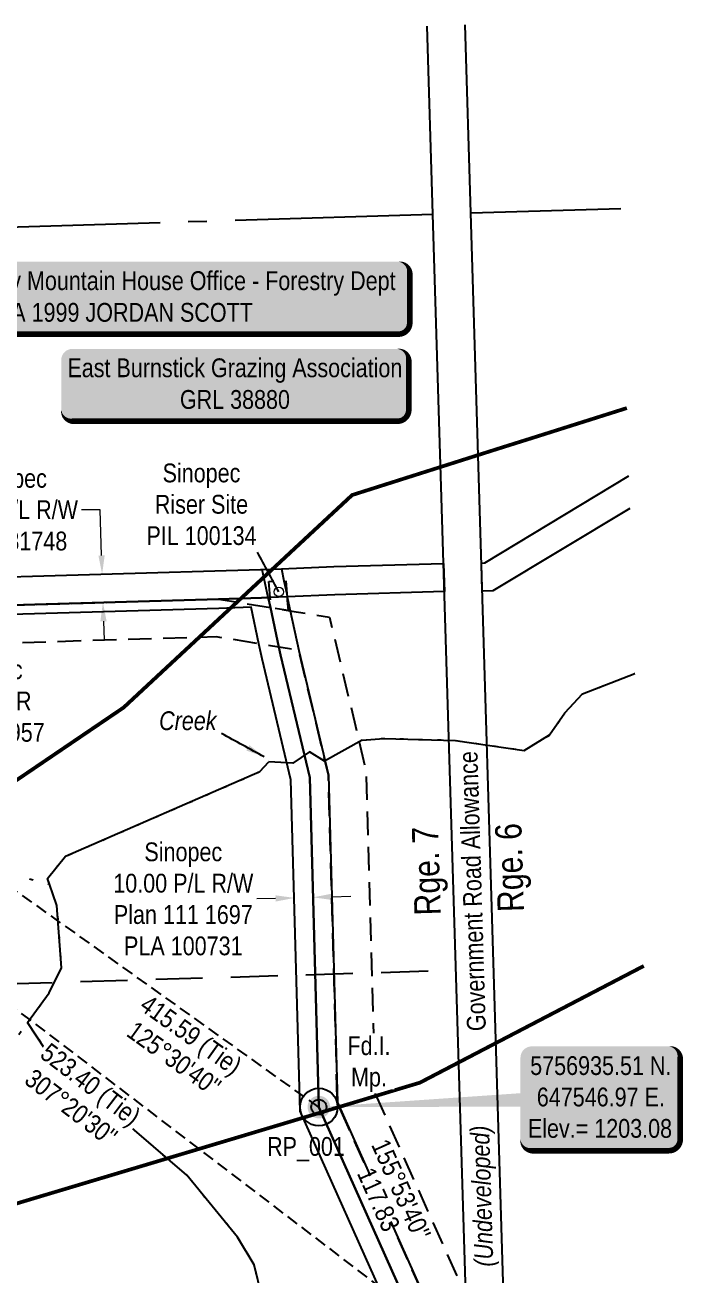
# Model space of a CAD drawing. Extents: x 646708 to 649214, y 5756446 to 5758611.
# Drawn here: x 647391 to 647741, y 5756846 to 5757511 of the extents above; entities that cross this region are included whole.
import ezdxf
from ezdxf.enums import TextEntityAlignment as Align

# ---------------------------------------------------------------- set-up
doc = ezdxf.new("R2010")
doc.units = 0
doc.header["$LTSCALE"] = 5
for name, pattern in [('DASHDOT2', [12.7, 6.35, -3.175, 0, -3.175]), ('foc-ACCESSROAD', [3.75, 2.5, -1.25]), ('foc-LSD', [8, 5, -3]), ('foc-QUARTERLINE', [33, 25, -3, 2, -3]), ('foc-TIELINE', [1.875, 1.25, -0.625]), ('foc-WHEELTRACKS', [2, 0.4, -1.6])]:
    doc.linetypes.add(name, pattern=pattern)
for name, color, linetype in [('35', 37, 'Continuous'), ('AS-OWNER', 7, 'Continuous'), ('AS-SURFACE IMPACT', 7, 'Continuous'), ('AS-WILDLIFE', 131, 'DASHDOT2'), ('C-AR', 13, 'foc-ACCESSROAD'), ('C-RW', 13, 'Continuous'), ('C-WS', 13, 'foc-ACCESSROAD'), ('D-TXT', 6, 'Continuous'), ('DETAIL-T', 7, 'Continuous'), ('L-BD', 7, 'Continuous'), ('L-MON', 1, 'Continuous'), ('L-MON-T', 1, 'Continuous'), ('L-ROAD-T', 7, 'Continuous'), ('L-SEC', 7, 'Continuous'), ('L-SECQ', 8, 'foc-QUARTERLINE'), ('L-SECTION-LSD', 7, 'foc-LSD'), ('L-TIE', 7, 'foc-TIELINE'), ('T-CREEK', 160, 'Continuous'), ('T-WATER-P3', 160, 'foc-WHEELTRACKS'), ('T-WATER-T', 170, 'Continuous')]:
    doc.layers.add(name, color=color, linetype=linetype)
for name, color, linetype, lineweight in [('C-AR-T', 13, 'Continuous', 9), ('C-RW-T', 13, 'Continuous', 9), ('C-WS-T', 13, 'Continuous', 9), ('T-TEXT', 48, 'Continuous', 18)]:
    doc.layers.add(name, color=color, linetype=linetype, lineweight=lineweight)
doc.styles.add('80', font='ARIALN.TTF', dxfattribs={"height": 10})
doc.styles.add('80CG', font='ARIALN.TTF', dxfattribs={"height": 10})
doc.styles.add('80L', font='ARIALN.TTF', dxfattribs={"height": 10})
doc.styles.add('80LS', font='ARIALNI.TTF', dxfattribs={"height": 10})
doc.styles.add('foc-LtypeFont', font='ARIALN.TTF', dxfattribs={"height": 7.35})
doc.linetypes.add('foc-TOPO-flowdirection-NOLINE', pattern='A,0,[">",foc-LtypeFont,S=0.3,R=0,X=0,Y=-0.945],-20,[">",foc-LtypeFont,S=0.3,R=0,X=0,Y=-0.945],0', length=20)
doc.dimstyles.new('Compass 5 000', dxfattribs={"dimscale": 5, "dimtxt": 9, "dimasz": 2, "dimexe": 0.2, "dimexo": 0.0625, "dimgap": 0.5, "dimtad": 0, "dimtih": 1, "dimtoh": 1, "dimzin": 0, "dimdsep": 46, "dimtxsty": '80CG', "dimcen": 0.1, "dimse1": 1, "dimse2": 1, "dimclrd": 256, "dimclrt": 256, "dimaunit": 1, "dimadec": 4, "dimazin": 0, "dimtfac": 0.06, "dimtofl": 0, "dimtmove": 0, "dimatfit": 1, "dimfxl": 0.2, "dimtolj": 1, "dimtzin": 0, "dimlwd": -1, "dimarcsym": 0})

# ---------------------------------------------------------------- blocks, each defined once
blk = doc.blocks.new('*U364')
h = blk.add_hatch(color=255)
edge = h.paths.add_edge_path()
edge.add_line((-149, -20), (149, -20))
edge.add_arc((149, -14), 6, 270, 360)
edge.add_line((155, -14), (155, 12.5))
edge.add_arc((149, 12.5), 6, 0, 90)
edge.add_line((149, 18.5), (-149, 18.5))
edge.add_arc((-149, 12.5), 6, 90, 180)
edge.add_line((-155, 12.5), (-155, -14))
edge.add_arc((-149, -14), 6, 180, 270)
at = {"color": 44, "flags": 128}
blk.add_lwpolyline([(-149, -20, 3, 3, 0), (149, -20, 3, 3, 0.414214), (155, -14, 3, 3, 0), (155, 12.5, 3, 0, 0.414214), (149, 18.5, 0, 0, 0), (-149, 18.5, 0, 0, 0.414214), (-155, 12.5, 0, 0, 0), (-155, -14, 0, 3, 0.414214)], format="xyseb", close=True, dxfattribs=at)
at = {"color": 44, "style": '80'}
blk.add_attdef('ENTER_TEXT_001', (-35.99, -5), '', height=10, dxfattribs=at)
blk = doc.blocks.new('*D365')
at = {"layer": 'C-AR-T', "transparency": 16777216}
for p, q in [((647322.63, 5757210.7), (647322.34, 5757220.69)), ((647323.79, 5757170.7), (647324.35, 5757151.41)), ((647324.35, 5757151.41), (647334.35, 5757151.41))]:
    blk.add_line(p, q, dxfattribs=at)
for points in [[(647324.29, 5757210.74), (647320.96, 5757210.65), (647322.92, 5757200.7)], [(647325.46, 5757170.75), (647322.12, 5757170.65), (647323.5, 5757180.7)]]:
    blk.add_solid(points, dxfattribs=at)
at = {"layer": 'C-AR-T', "transparency": 16777216, "insert": (647368.65, 5757151.41), "char_height": 10, "attachment_point": 5, "style": '80CG'}
blk.add_mtext('\\A1;Sinopec\\P20.00 A/R\\PLOC 080957', dxfattribs=at)
blk = doc.blocks.new('*D367')
at = {"layer": 'C-RW-T', "transparency": 16777216}
for p, q in [((647430.67, 5757253.14), (647420.67, 5757253.14)), ((647431.38, 5757228.87), (647430.67, 5757253.14)), ((647432.39, 5757193.88), (647432.68, 5757183.88))]:
    blk.add_line(p, q, dxfattribs=at)
for points in [[(647433.04, 5757228.92), (647429.71, 5757228.82), (647431.67, 5757218.88)], [(647434.06, 5757193.92), (647430.73, 5757193.83), (647432.1, 5757203.87)]]:
    blk.add_solid(points, dxfattribs=at)
at = {"layer": 'C-RW-T', "transparency": 16777216, "insert": (647381.59, 5757253.14), "char_height": 10, "attachment_point": 5, "style": '80CG'}
blk.add_mtext('\\A1;Sinopec\\P15.00 P/L R/W\\PPLA 081748', dxfattribs=at)
blk = doc.blocks.new('*D368')
at = {"layer": 'C-RW-T', "transparency": 16777216}
for p, q in [((647523.94, 5757046.46), (647513.95, 5757046.17)), ((647553.94, 5757047.33), (647563.93, 5757047.62))]:
    blk.add_line(p, q, dxfattribs=at)
for points in [[(647523.9, 5757048.12), (647523.99, 5757044.79), (647533.94, 5757046.75)], [(647553.89, 5757049), (647553.99, 5757045.66), (647543.94, 5757047.04)]]:
    blk.add_solid(points, dxfattribs=at)
at = {"layer": 'C-RW-T', "transparency": 16777216, "insert": (647474.86, 5757046.17), "char_height": 10, "attachment_point": 5, "style": '80CG'}
blk.add_mtext('\\A1;Sinopec\\P10.00 P/L R/W\\PPlan 111 1697\\PPLA 100731', dxfattribs=at)
blk = doc.blocks.new('fdia')
at = {"color": 255, "const_width": 1}
blk.add_lwpolyline([(-0.5, 0, 1), (0.5, 0, 1)], format="xyb", close=True, dxfattribs=at)
blk = doc.blocks.new('Fdiaa')
blk.add_blockref('fdia', (0, 0))
blk = doc.blocks.new('fdib')
at = {"color": 1, "const_width": 1.6}
blk.add_lwpolyline([(-0.4, 0, 1), (0.4, 0, 1)], format="xyb", close=True, dxfattribs=at)
at = {"color": 1}
blk.add_circle((0, 0), 0.8, dxfattribs=at)
blk = doc.blocks.new('Fdibb')
blk.add_blockref('fdib', (0, 0))
blk = doc.blocks.new('fdicc')
for name in ['Fdibb', 'Fdiaa']:
    blk.add_blockref(name, (0, 0))
blk = doc.blocks.new('FDI')
blk.add_blockref('fdicc', (0, 0))
blk = doc.blocks.new('*U427')
h = blk.add_hatch(color=59)
edge = h.paths.add_edge_path()
edge.add_line((-86.5, -20), (86.5, -20))
edge.add_arc((86.5, -14), 6, 270, 360)
edge.add_line((92.5, -14), (92.5, 12.5))
edge.add_arc((86.5, 12.5), 6, 0, 90)
edge.add_line((86.5, 18.5), (-86.5, 18.5))
edge.add_arc((-86.5, 12.5), 6, 90, 180)
edge.add_line((-92.5, 12.5), (-92.5, -14))
edge.add_arc((-86.5, -14), 6, 180, 270)
at = {"color": 1, "flags": 128}
blk.add_lwpolyline([(-86.5, -20, 3, 3, 0), (86.5, -20, 3, 3, 0.414214), (92.5, -14, 3, 3, 0), (92.5, 12.5, 3, 0, 0.414214), (86.5, 18.5, 0, 0, 0), (-86.5, 18.5, 0, 0, 0.414214), (-92.5, 12.5, 0, 0, 0), (-92.5, -14, 0, 3, 0.414214)], format="xyseb", close=True, dxfattribs=at)
blk.add_lwpolyline([(-8.58, -5.51, 0, 7.5, 0), (0, 0, 0, 0, 0)], format="xyseb", dxfattribs=at)
at = {"color": 1, "style": '80'}
blk.add_attdef('ENTER_TEXT_001', (-35.99, -5), '', height=10, dxfattribs=at)
blk = doc.blocks.new('*U512')
h = blk.add_hatch(color=254)
edge = h.paths.add_edge_path()
edge.add_line((-36.5, -28.5), (36.5, -28.5))
edge.add_arc((36.5, -22.5), 6, 270, 360)
edge.add_line((42.5, -22.5), (42.5, 21))
edge.add_arc((36.5, 21), 6, 0, 90)
edge.add_line((36.5, 27), (-36.5, 27))
edge.add_arc((-36.5, 21), 6, 90, 180)
edge.add_line((-42.5, 21), (-42.5, -22.5))
edge.add_arc((-36.5, -22.5), 6, 180, 270)
at = {"color": 1, "flags": 128}
blk.add_lwpolyline([(-36.5, -28.5, 3, 3, 0), (36.5, -28.5, 3, 3, 0.414214), (42.5, -22.5, 3, 3, 0), (42.5, 21, 3, 0, 0.414214), (36.5, 27, 0, 0, 0), (-36.5, 27, 0, 0, 0.414214), (-42.5, 21, 0, 0, 0), (-42.5, -22.5, 0, 3, 0.414214)], format="xyseb", close=True, dxfattribs=at)
blk.add_lwpolyline([(-149.8, -5.3, 0, 10, 0), (0, 0, 5, 5, 0)], format="xyseb", dxfattribs=at)
at = {"color": 1, "style": '80'}
blk.add_attdef('ENTER_TEXT_001', (-35.99, -5), '', height=10, dxfattribs=at)

msp = doc.modelspace()

# ---------------------------------------------------------------- linework, layer by layer
at = {"layer": '35', "color": 3}
msp.add_circle((647546.965, 5756935.505), 9.997, dxfattribs=at)
at = {"layer": 'AS-WILDLIFE', "const_width": 1.999, "flags": 128}
for points in [[(647214.208, 5757013.668), (647230.312, 5757014.5), (647321.5, 5757065.5), (647443.125, 5757148), (647564.687, 5757261), (647645.063, 5757286.5), (647661, 5757291.5), (647710.819, 5757307.246)], [(647719.824, 5757010.548), (647600.75, 5756948.5), (647549.25, 5756933), (647326.938, 5756866.5), (647109, 5756774), (646967.688, 5756697), (646835.313, 5756624.5), (646763.813, 5756602.5), (646732.271, 5756592.714)]]:
    msp.add_lwpolyline(points, dxfattribs=at)
at = {"layer": 'C-AR', "flags": 128}
msp.add_lwpolyline([(647625.141, 5756834.94), (647630.697, 5756651.865), (647609.479, 5756691.267), (647608.716, 5756716.401), (647605.279, 5756829.654), (647556.857, 5756937.874), (647552.062, 5757112.097), (647536.249, 5757178.408), (647526.92, 5757179.935), (647525.65, 5757180.143), (647515.047, 5757181.88), (647492.322, 5757185.6), (647208.783, 5757176.807), (647187.625, 5757196.771), (647493.663, 5757205.659), (647503.61, 5757204.031), (647521.166, 5757201.157), (647521.657, 5757201.076), (647530.596, 5757199.613), (647531.793, 5757199.417), (647532.51, 5757199.299), (647552.627, 5757196.006), (647572.006, 5757114.736), (647577.01, 5756942.542), (647625.141, 5756834.94)], close=True, dxfattribs=at)
at = {"layer": 'C-RW', "flags": 128}
for points in [[(647712.437, 5757253.926), (647639.578, 5757209.987), (647634.43, 5757209.834), (647633.883, 5757209.829), (647633.426, 5757224.854), (647635.208, 5757224.871), (647711.915, 5757271.13)], [(647595.074, 5756827.984), (647546.965, 5756935.505), (647542.091, 5757110.778), (647526.516, 5757176.087), (647525.65, 5757180.143), (647521.166, 5757201.157), (647520.032, 5757206.468), (647516.853, 5757221.361), (647527.049, 5757221.776), (647528.402, 5757215.398), (647529.892, 5757208.372), (647530.091, 5757206.878), (647531.793, 5757199.417), (647536.249, 5757178.408), (647552.062, 5757112.097), (647556.857, 5756937.874), (647605.279, 5756829.654)], [(647585.394, 5756825.143), (647536.979, 5756933.346), (647532.118, 5757109.459), (647516.754, 5757173.882), (647515.047, 5757181.88), (647510.906, 5757201.281), (647493.825, 5757200.659), (647193.247, 5757191.929), (647181.169, 5757191.578), (647122.117, 5757160.919), (647119.811, 5757165.359), (647179.879, 5757196.546), (647188.099, 5757196.785), (647493.663, 5757205.659), (647493.663, 5757205.659), (647516.372, 5757206.319), (647520.032, 5757206.468), (647521.166, 5757201.157), (647525.65, 5757180.143), (647526.516, 5757176.087), (647542.091, 5757110.778), (647546.965, 5756935.505), (647595.074, 5756827.984)]]:
    msp.add_lwpolyline(points, dxfattribs=at)
msp.add_lwpolyline([(647613.312, 5757224.668), (647613.768, 5757209.656), (647555.466, 5757207.909), (647530.091, 5757206.878), (647521.092, 5757206.51), (647520.468, 5757206.486), (647520.032, 5757206.468), (647516.372, 5757206.319), (647493.663, 5757205.659), (647188.099, 5757196.785), (647179.879, 5757196.546), (647119.811, 5757165.359), (647112.895, 5757178.682), (647173.783, 5757210.293), (647176.011, 5757211.45), (647515.849, 5757221.321), (647516.853, 5757221.361), (647527.049, 5757221.776), (647555.025, 5757222.913), (647613.312, 5757224.668)], close=True, dxfattribs=at)
at = {"layer": 'C-WS', "flags": 128}
msp.add_lwpolyline([(647530.153, 5757205.121), (647530.596, 5757199.613), (647521.657, 5757201.076), (647521.239, 5757204.679), (647521.092, 5757206.51), (647520.411, 5757215.002), (647528.402, 5757215.398), (647529.324, 5757215.443), (647529.892, 5757208.372), (647530.091, 5757206.878), (647530.153, 5757205.121)], close=True, dxfattribs=at)
at = {"layer": 'L-SEC'}
for p, q in [((647607.674, 5757410.432), (647604.642, 5757510.355)), ((647627.778, 5757411.042), (647624.746, 5757510.974)), ((647632.081, 5756606.249), (647607.674, 5757410.432)), ((647652.187, 5756606.82), (647627.778, 5757411.042))]:
    msp.add_line(p, q, dxfattribs=at)
at = {"layer": 'L-SECQ'}
for p, q in [((646842.762, 5757386.873), (647607.674, 5757410.432)), ((647627.778, 5757411.042), (647707.599, 5757413.338))]:
    msp.add_line(p, q, dxfattribs=at)
at = {"layer": 'L-SECTION-LSD'}
msp.add_line((646820.457, 5756983.86), (647619.876, 5757008.342), dxfattribs=at)
at = {"layer": 'L-TIE', "flags": 128}
msp.add_lwpolyline([(647546.965, 5756935.505), (647209.192, 5757176.594)], dxfattribs=at)
at = {"layer": 'T-CREEK', "flags": 128}
msp.add_lwpolyline([(647570.077, 5757130.706), (647549.888, 5757119.539), (647542.065, 5757124.501), (647533.17, 5757118.454), (647520.307, 5757119.165)], dxfattribs=at)
at = {"layer": 'T-WATER-P3', "flags": 128}
for points in [[(647570.077, 5757130.706), (647581.578, 5757131.571), (647619.577, 5757130.543), (647656.11, 5757125.184), (647669.752, 5757133.388), (647677.876, 5757145.143), (647687.312, 5757155.258), (647715.1, 5757166.172)], [(647289.217, 5757159.847), (647355.283, 5757075.404), (647374.149, 5757061.915), (647403.612, 5757054.106)], [(647403.612, 5757054.106), (647402.54, 5757057.124), (647412.212, 5757068.891), (647515.642, 5757113.895), (647520.307, 5757119.165)], [(647391.969, 5756980.433), (647403.562, 5756996.186), (647410.085, 5757009.631), (647407.657, 5757042.718), (647403.612, 5757054.106)], [(646945.394, 5756915.493), (646952.032, 5756918.722), (646999.756, 5756907.46), (647014.622, 5756900.005), (647038.955, 5756882.642), (647067.185, 5756871.129), (647098.062, 5756863.652), (647114.354, 5756864.825), (647129.705, 5756873.747), (647136.775, 5756886.973), (647140.712, 5756901.78), (647155.05, 5756929.246), (647166.488, 5756939.522), (647180.915, 5756944.492), (647198.446, 5756944.749), (647217.729, 5756940.811), (647230.439, 5756931.054), (647238.415, 5756918.349), (647242.93, 5756903.995), (647245.791, 5756887.624), (647254.719, 5756872.976), (647267.441, 5756865.778), (647282.398, 5756865.698), (647300.025, 5756869.009), (647313.506, 5756879.132), (647319.541, 5756892.728), (647319.543, 5756911.359), (647326.03, 5756924.451), (647363.133, 5756950.676), (647385.896, 5756972.181), (647391.969, 5756980.433)], [(647513.039, 5756817.079), (647514.363, 5756819.95), (647516.639, 5756834.925), (647512.563, 5756851.636), (647503.679, 5756866.402), (647476.714, 5756899.23), (647422.311, 5756946.173), (647401.596, 5756966.024), (647391.969, 5756980.433)]]:
    msp.add_lwpolyline(points, dxfattribs=at)
at = {"layer": 'T-WATER-P3', "linetype": 'foc-TOPO-flowdirection-NOLINE', "flags": 128}
for points in [[(647570.077, 5757130.706), (647570.077, 5757130.706), (647581.578, 5757131.571), (647619.577, 5757130.543), (647656.11, 5757125.184), (647669.752, 5757133.388), (647677.876, 5757145.143), (647687.312, 5757155.258), (647715.1, 5757166.172)], [(647403.612, 5757054.106), (647402.54, 5757057.124), (647412.212, 5757068.891), (647515.642, 5757113.895), (647520.307, 5757119.165)], [(647391.969, 5756980.433), (647403.562, 5756996.186), (647410.085, 5757009.631), (647407.657, 5757042.718), (647403.612, 5757054.106)], [(647513.039, 5756817.079), (647514.363, 5756819.95), (647516.639, 5756834.925), (647512.563, 5756851.636), (647503.679, 5756866.402), (647476.714, 5756899.23), (647422.311, 5756946.173), (647401.596, 5756966.024), (647391.969, 5756980.433)]]:
    msp.add_lwpolyline(points, dxfattribs=at)

# ---------------------------------------------------------------- block references
at = {"layer": 'AS-OWNER', "color": 2}
ref = msp.add_blockref('*U427', (647502.358, 5757320.248), dxfattribs=dict(at, xscale=0.9993570833686802, yscale=0.9993570833686802, zscale=0.9993570833686802))
ref.add_attrib('ENTER_TEXT_001', 'East Burnstick Grazing Association', (647413.214, 5757323.665), dxfattribs={"layer": '0', "color": 1, "height": 9.99357, "style": '80'})
ref.add_attrib('ENTER_TEXT_002', 'GRL 38880', (647473.046, 5757306.832), dxfattribs={"layer": '0', "color": 1, "height": 9.9936, "style": '80'})
at = {"layer": 'AS-SURFACE IMPACT'}
ref = msp.add_blockref('*U364', (647440.335, 5757366.586), dxfattribs=at)
ref.add_attrib('ENTER_TEXT_001', 'CLR090056 Rocky Mountain House Office - Forestry Dept', (647292.371, 5757370.004), dxfattribs={"layer": '0', "color": 44, "height": 10, "style": '80'})
ref.add_attrib('ENTER_TEXT_002', 'TPA 1999 JORDAN SCOTT', (647368.684, 5757353.16), dxfattribs={"layer": '0', "color": 44, "height": 10, "style": '80'})
at = {"layer": 'L-MON', "xscale": 5.000000000000007, "yscale": 5.000000000000007, "zscale": 5.000000000000007}
msp.add_blockref('FDI', (647546.965, 5756935.505), dxfattribs=at)

# ---------------------------------------------------------------- texts
at = {"layer": '35', "color": 3, "style": '80'}
msp.add_attdef('RP_001', (647519.429, 5756909.558), 'RP', height=9.9968, dxfattribs=at)
at = {"layer": 'C-WS-T', "insert": (647484.534, 5757256.023), "char_height": 9.99678, "width": 58.1236, "attachment_point": 5, "style": '80CG'}
msp.add_mtext('\\A1;Sinopec\\PRiser Site\\PPIL 100134', dxfattribs=at)
at = {"layer": 'D-TXT', "color": 3, "char_height": 14, "attachment_point": 1, "rotation": 91.738426, "style": '80L'}
for s, width, insert in [('Rge. 6', 73.75526, (647642.111, 5757039.027)), ('Rge. 7', 63.86109, (647597.854, 5757037.207))]:
    msp.add_mtext_dynamic_manual_height_columns(s, width=width, gutter_width=47.5, heights=[0], dxfattribs=dict(at, insert=insert))
at = {"layer": 'L-BD', "style": '80L'}
for s, rotation, p in [("307°20'30''", 322.6564, (647415.255, 5756935.322)), ("155°53'40''", 294.1056, (647590.805, 5756891.623))]:
    msp.add_text(s, height=9.99678, rotation=rotation, dxfattribs=at).set_placement(p, align=Align.MIDDLE)
at = {"layer": 'L-ROAD-T', "style": '80L'}
msp.add_text('Government Road Allowance', height=9.99678, rotation=91.738426, dxfattribs=at).set_placement((647628.58, 5757050.317), align=Align.MIDDLE_CENTER)
at = {"layer": 'T-TEXT', "style": '80LS'}
msp.add_text('(Undeveloped)', height=9.99678, rotation=91.738426, dxfattribs=at).set_placement((647633.683, 5756888.14), align=Align.MIDDLE_CENTER)
at = {"layer": 'T-WATER-T', "insert": (647477.249, 5757145.98), "char_height": 9.9968, "width": 31.24957, "attachment_point": 2, "style": '80LS'}
msp.add_mtext('Creek', dxfattribs=at)

# ---------------------------------------------------------------- dimensions: what is measured, and where the dimension line sits
at = {"layer": 'C-AR-T'}
dim = msp.add_linear_dim(base=(647322.919, 5757200.7), p1=(647296.126, 5757179.901), p2=(647295.545, 5757199.905), angle=91.663648, text='Sinopec\\P20.00 A/R\\PLOC 080957', dimstyle='Compass 5 000', dxfattribs=at)
dim.commit()
dim.dimension.update_dxf_attribs({"geometry": '*D365', "text_midpoint": (647368.652, 5757151.407), "dimtype": 161})
at = {"layer": 'C-RW-T'}
dim = msp.add_linear_dim(base=(647431.668, 5757218.876), p1=(647427.62, 5757203.741), p2=(647427.184, 5757218.746), angle=91.663781, text='Sinopec\\P15.00 P/L R/W\\PPLA 081748', dimstyle='Compass 5 000', dxfattribs=at)
dim.commit()
dim.dimension.update_dxf_attribs({"geometry": '*D367', "text_midpoint": (647381.587, 5757253.138), "dimtype": 161})

# ---------------------------------------------------------------- leaders
at = {"layer": 'C-WS-T', "path_type": 1}
msp.add_leader([(647525.727, 5757209.515), (647514.292, 5757230.581)], dimstyle='Compass 5 000', override={"dimasz": 1, "dimgap": 0.5, "dimtad": 0, "dimldrblk": 'DotBlank'}, dxfattribs=at)
at = {"layer": 'T-WATER-T', "path_type": 1}
msp.add_leader([(647517.963, 5757121.735), (647495.253, 5757134.177)], dimstyle='Compass 5 000', override={"dimgap": 0.5, "dimtad": 0}, dxfattribs=at)

# ---------------------------------------------------------------- next in the draw order: texts
at = {"layer": 'L-MON-T', "insert": (647573.637, 5756973.162), "char_height": 9.99678, "width": 23.93268, "attachment_point": 2, "style": '80LS', "bg_fill": 3, "box_fill_scale": 1.15, "bg_fill_color": 256, "bg_fill_true_color": 256, "bg_fill_transparency": 0}
msp.add_mtext('{\\fArial Narrow|b0|i0|c0|p34;Fd.I.\\PMp.}', dxfattribs=at)

# ---------------------------------------------------------------- next in the draw order: linework, layer by layer
at = {"layer": 'L-TIE', "flags": 128}
msp.add_lwpolyline([(647595.074, 5756827.984), (647179.069, 5757145.396)], dxfattribs=at)

# ---------------------------------------------------------------- next in the draw order: block references
at = {"layer": 'DETAIL-T'}
ref = msp.add_blockref('*U512', (647696.713, 5756940.802), dxfattribs=dict(at, xscale=0.99967849, yscale=0.99967849, zscale=0.99967849))
ref.add_attrib('ENTER_TEXT_001', '5756935.51 N.', (647659.405, 5756952.57), dxfattribs={"layer": '0', "color": 1, "height": 9.99678, "style": '80'})
ref.add_attrib('ENTER_TEXT_002', '647546.97 E.', (647662.928, 5756935.868), dxfattribs={"layer": '0', "color": 1, "height": 9.99678, "style": '80'})
ref.add_attrib('ENTER_TEXT_003', 'Elev.= 1203.08', (647658.151, 5756919.166), dxfattribs={"layer": '0', "color": 1, "height": 9.99678, "style": '80'})

# ---------------------------------------------------------------- next in the draw order: texts
at = {"layer": 'L-BD', "attachment_point": 2, "style": '80L', "bg_fill": 3, "box_fill_scale": 1.15, "bg_fill_color": 256, "bg_fill_true_color": 256, "bg_fill_transparency": 0}
for s, insert, char_height, width, rotation in [('523.40 (Tie)', (647428.593, 5756951.55), 9.99678, 61.15127, 322.6564), ('117.83', (647583.353, 5756888.369), 9.9968, 23.62477, 294.1056)]:
    msp.add_mtext(s, dxfattribs=dict(at, insert=insert, char_height=char_height, width=width, rotation=rotation))

# ---------------------------------------------------------------- next in the draw order: texts
at = {"layer": 'L-BD', "style": '80L'}
for s, p in [('415.59 (Tie)', (647478.246, 5756972.886)), ("125°30'40''", (647469.97, 5756961.291))]:
    msp.add_text(s, height=9.99678, rotation=324.4823, dxfattribs=at).set_placement(p, align=Align.MIDDLE)

# ---------------------------------------------------------------- next in the draw order: dimensions: what is measured, and where the dimension line sits
at = {"layer": 'C-RW-T'}
dim = msp.add_linear_dim(base=(647533.94, 5757046.749), p1=(647542.763, 5757087.644), p2=(647532.76, 5757087.354), angle=181.663665, text='Sinopec\\P10.00 P/L R/W\\PPlan 111 1697\\PPLA 100731', dimstyle='Compass 5 000', dxfattribs=at)
dim.commit()
dim.dimension.update_dxf_attribs({"geometry": '*D368', "text_midpoint": (647474.862, 5757046.169), "dimtype": 161})

doc.saveas('drawing.dxf')
